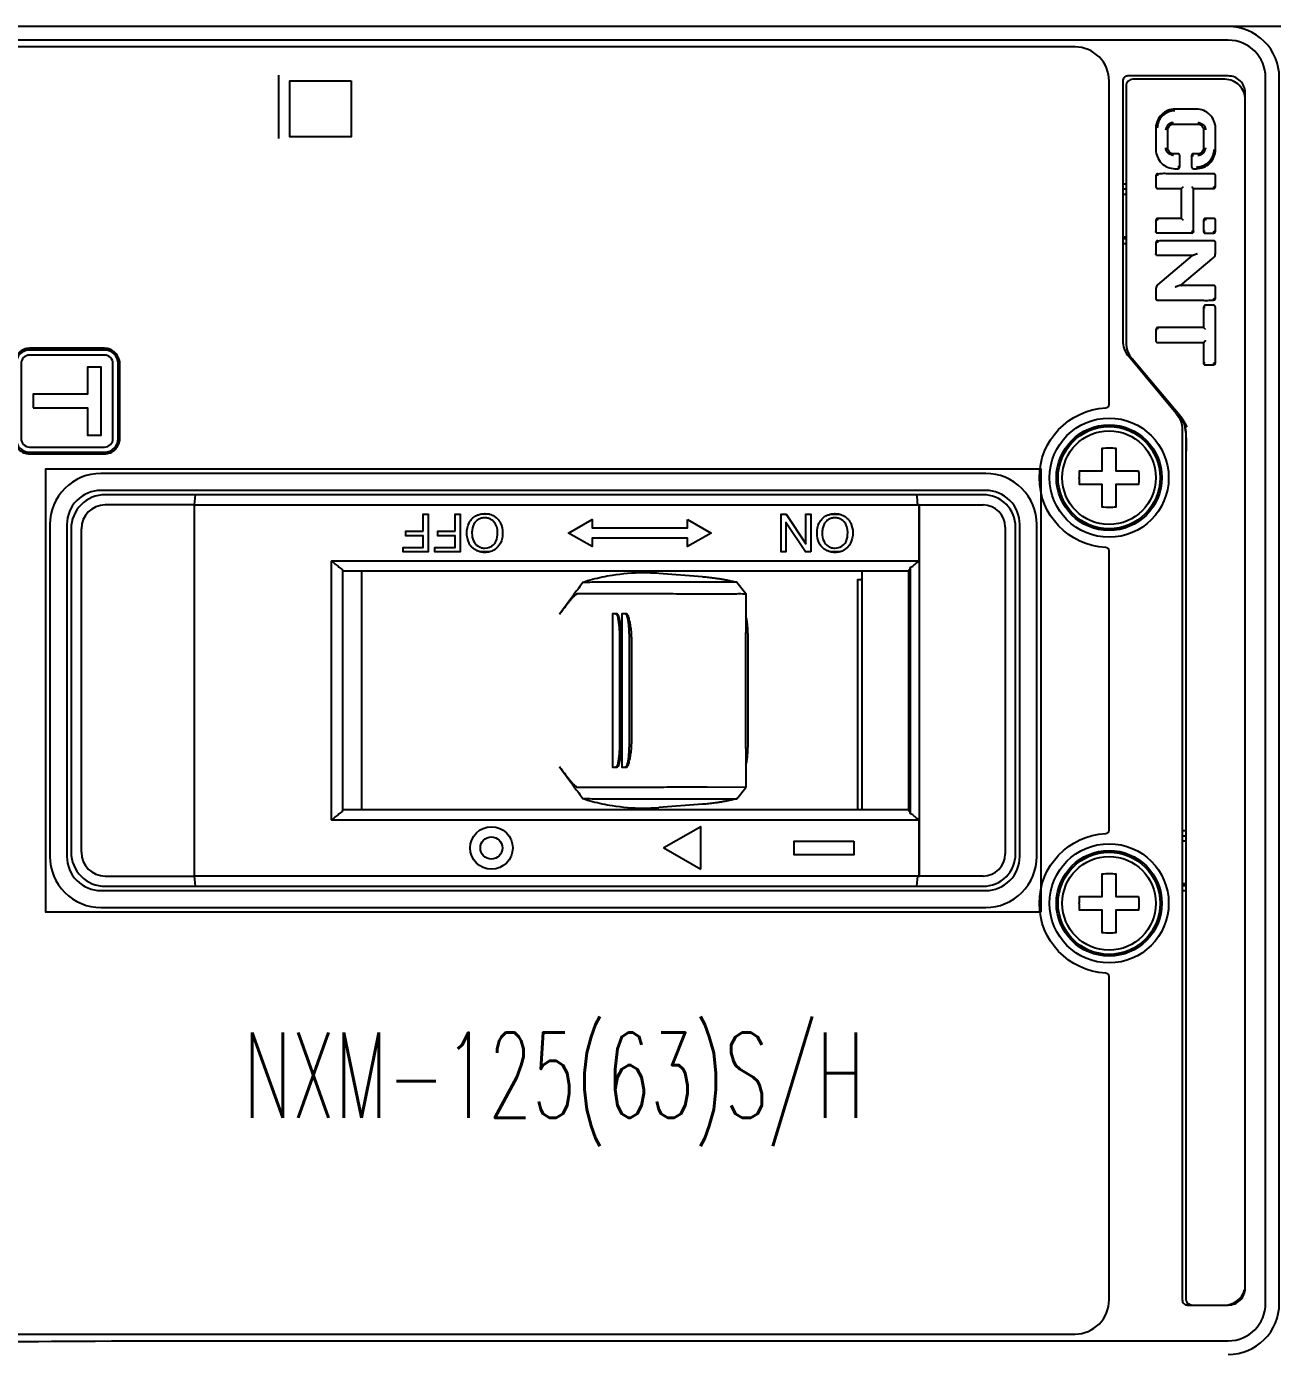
# Model space of a CAD drawing. Header units: millimetres. Extents: x 28713 to 59118, y -54378 to -19615.
# Drawn here: x 37802.2 to 37875.5, y -35304.3 to -35226.3 of the extents above; entities that cross this region are included whole.
import ezdxf

# ---------------------------------------------------------------- set-up
doc = ezdxf.new("R2010")
doc.units = ezdxf.units.MM
doc.header["$LTSCALE"] = 3
for name, color, linetype in [('@.VISIBLE', 7, 'Continuous'), ('equipments', 2, 'Continuous'), ('TEXT', 7, 'Continuous')]:
    doc.layers.add(name, color=color, linetype=linetype)
doc.styles.add('Ann_w01', font='romans.shx', dxfattribs={"width": 0.6, "bigfont": 'chineset.shx'})

msp = doc.modelspace()

# ---------------------------------------------------------------- linework, layer by layer
at = {"layer": '@.VISIBLE'}
msp.add_lwpolyline([(37861.861, -35278.321), (37861.861, -35252.321), (37803.361, -35252.321), (37803.361, -35278.321)], close=True, dxfattribs=at)
at = {"layer": 'equipments'}
for p, q in [((37872.861, -35227.121), (37799.261, -35227.121)), ((37817.07, -35232.888), (37817.07, -35229.176)), ((37875.061, -35301.321), (37875.061, -35229.321)), ((37866.861, -35235.571), (37866.661, -35235.571)), ((37872.111, -35235.734), (37872.111, -35235.069)), ((37866.861, -35235.871), (37866.661, -35235.871)), ((37866.661, -35236.171), (37866.861, -35236.171)), ((37870.116, -35237.59), (37870.116, -35235.839)), ((37871.411, -35237.694), (37871.511, -35237.694)), ((37866.661, -35238.671), (37866.861, -35238.671)), ((37866.661, -35238.771), (37866.861, -35238.771)), ((37866.661, -35239.071), (37866.861, -35239.071)), ((37872.011, -35239.863), (37870.028, -35241.527)), ((37872.111, -35242.297), (37872.111, -35241.632)), ((37871.411, -35242.798), (37871.511, -35242.798)), ((37872.111, -35246.088), (37872.111, -35242.798)), ((37871.524, -35244.105), (37871.511, -35244.093)), ((37869.81, -35249.047), (37867.012, -35245.712)), ((37870.01, -35249.174), (37867.212, -35245.84)), ((37871.511, -35246.088), (37871.411, -35246.088)), ((37802.421, -35251.421), (37806.821, -35251.421)), ((37812.101, -35254.421), (37812.101, -35276.221)), ((37812.101, -35254.421), (37854.622, -35254.421)), ((37829.465, -35254.971), (37829.074, -35254.971)), ((37849.457, -35254.971), (37850.044, -35254.971)), ((37805.461, -35274.821), (37805.461, -35255.821)), ((37859.761, -35255.721), (37859.761, -35274.921)), ((37829.477, -35257.171), (37828.871, -35257.171)), ((37850.056, -35257.171), (37849.45, -35257.171)), ((37820.167, -35272.921), (37820.167, -35257.722)), ((37854.083, -35258.321), (37820.838, -35258.321)), ((37821.927, -35258.321), (37821.927, -35272.321)), ((37851.348, -35272.321), (37851.348, -35258.321)), ((37854.194, -35272.538), (37854.194, -35258.105)), ((37841.959, -35258.635), (37839.39, -35258.445)), ((37843.987, -35258.962), (37841.479, -35258.963)), ((37841.959, -35258.635), (37842.05, -35258.643)), ((37843.987, -35258.962), (37844.511, -35259.633)), ((37834.608, -35259.63), (37837.689, -35259.63)), ((37844.511, -35259.633), (37844.511, -35261.916)), ((37844.511, -35268.728), (37844.511, -35271.01)), ((37837.689, -35271.012), (37834.608, -35271.012)), ((37843.987, -35271.681), (37844.511, -35271.01)), ((37820.838, -35272.321), (37854.083, -35272.321)), ((37838.205, -35271.684), (37841.479, -35271.68)), ((37841.959, -35272.007), (37839.39, -35272.198)), ((37841.479, -35271.68), (37843.987, -35271.681)), ((37842.054, -35272), (37841.963, -35272.007)), ((37870.361, -35273.571), (37870.161, -35273.571)), ((37870.361, -35273.871), (37870.161, -35273.871)), ((37870.361, -35274.171), (37870.161, -35274.171)), ((37854.622, -35276.221), (37812.101, -35276.221)), ((37858.461, -35276.221), (37854.719, -35276.221)), ((37870.361, -35276.671), (37870.161, -35276.671)), ((37870.161, -35276.771), (37870.361, -35276.771)), ((37870.161, -35277.071), (37870.361, -35277.071))]:
    msp.add_line(p, q, dxfattribs=at)
for points in [[(37900.361, -35251.921), (37900.361, -35226.321), (37792.861, -35226.321, 0.414214), (37789.861, -35229.321)], [(37872.861, -35304.321, 0.414214), (37875.861, -35301.321), (37875.861, -35229.321, 0.414214), (37872.861, -35226.321)], [(37869.81, -35249.047, -0.176327), (37870.161, -35250.011), (37870.161, -35301.121, 0.414214), (37870.461, -35301.421), (37872.861, -35301.421, 0.414214), (37873.861, -35300.421), (37873.861, -35230.221, 0.414214), (37872.861, -35229.221), (37866.961, -35229.221, 0.414214), (37866.661, -35229.521), (37866.661, -35244.748, 0.176327), (37867.012, -35245.712)], [(37873.861, -35230.621, 0.414214), (37872.661, -35229.421), (37867.261, -35229.421, 0.414214), (37866.861, -35229.821), (37866.861, -35244.875, 0.176326), (37867.212, -35245.84)], [(37870.991, -35231.171), (37869.731, -35231.171, 0.414214), (37868.611, -35232.291), (37868.611, -35233.551, 0.414214), (37869.731, -35234.671), (37869.906, -35234.671, 0.414214), (37870.011, -35234.566), (37870.011, -35233.901)], [(37870.711, -35234.566, 0.414214), (37870.816, -35234.671), (37870.991, -35234.671, 0.414214), (37872.111, -35233.551), (37872.111, -35232.291, 0.414214), (37870.991, -35231.171)], [(37870.011, -35233.901, 0.414214), (37869.906, -35233.796), (37869.661, -35233.796, -0.414214), (37869.311, -35233.446), (37869.311, -35232.396, -0.414214), (37869.661, -35232.046)], [(37869.661, -35232.046), (37871.061, -35232.046, -0.414214), (37871.411, -35232.396), (37871.411, -35233.446, -0.414214), (37871.061, -35233.796), (37870.816, -35233.796, 0.414214), (37870.711, -35233.901), (37870.711, -35234.566)], [(37868.716, -35234.964, 0.414214), (37868.611, -35235.069), (37868.611, -35235.734)], [(37868.611, -35235.734, 0.414214), (37868.716, -35235.839), (37870.116, -35235.839)], [(37870.816, -35238.359), (37870.816, -35235.839), (37872.006, -35235.839, 0.414214), (37872.111, -35235.734)], [(37868.716, -35237.589, 0.414214), (37868.611, -35237.694), (37868.611, -35238.359)], [(37871.516, -35237.589, 0.414214), (37871.411, -35237.694), (37871.411, -35238.359)], [(37868.716, -35238.902, 0.414214), (37868.611, -35239.007), (37868.611, -35239.672)], [(37872.011, -35239.863, 0.221694), (37872.111, -35239.648), (37872.111, -35239.007)], [(37870.752, -35239.777), (37868.711, -35241.49, 0.221694), (37868.611, -35241.704), (37868.611, -35242.297)], [(37872.111, -35242.798, 0.414214), (37872.006, -35242.693), (37871.516, -35242.693, 0.414214), (37871.411, -35242.798), (37871.411, -35244.005)], [(37868.716, -35244.005, 0.414214), (37868.611, -35244.11), (37868.611, -35244.775)], [(37806.821, -35251.421, 0.414214), (37807.721, -35250.521), (37807.721, -35246.121, 0.414214), (37806.821, -35245.221), (37802.421, -35245.221, 0.414214), (37801.521, -35246.121), (37801.521, -35250.521, 0.414214), (37802.421, -35251.421)], [(37870.361, -35250.139), (37870.361, -35301.021, 0.414214), (37870.761, -35301.421)]]:
    msp.add_lwpolyline(points, format="xyb", dxfattribs=at)
for points in [[(37865.861, -35282.117, 0.40065), (37865.671, -35281.917, -0.954521), (37865.671, -35273.726, 0.40065), (37865.861, -35273.526), (37865.861, -35257.117, 0.40065), (37865.671, -35256.917, -0.954521), (37865.671, -35248.726, 0.40065), (37865.861, -35248.526), (37865.861, -35229.521, 0.414214), (37863.861, -35227.521), (37799.661, -35227.521, 0.414214), (37799.461, -35227.721), (37799.461, -35230.321, -0.40065), (37795.552, -35234.417, 0.40065), (37795.361, -35234.617), (37795.361, -35296.026, 0.40065), (37795.552, -35296.226, -0.40065), (37799.461, -35300.321), (37799.461, -35302.921, 0.414214), (37799.661, -35303.121), (37863.861, -35303.121, 0.414214), (37865.861, -35301.121)], [(37801.621, -35246.121), (37801.621, -35250.521, 0.414214), (37802.421, -35251.321), (37806.821, -35251.321, 0.414214), (37807.621, -35250.521), (37807.621, -35246.121, 0.414214), (37806.821, -35245.321), (37802.421, -35245.321, 0.414214)], [(37801.921, -35246.121), (37801.921, -35250.521, 0.414214), (37802.421, -35251.021), (37806.821, -35251.021, 0.414214), (37807.321, -35250.521), (37807.321, -35246.121, 0.414214), (37806.821, -35245.621), (37802.421, -35245.621, 0.414214)], [(37861.611, -35275.071), (37861.611, -35255.571, 0.414214), (37858.611, -35252.571), (37806.611, -35252.571, 0.414214), (37803.611, -35255.571), (37803.611, -35275.071, 0.414214), (37806.611, -35278.071), (37858.611, -35278.071, 0.414214)], [(37860.611, -35275.071), (37860.611, -35255.571, 0.414214), (37858.611, -35253.571), (37806.611, -35253.571, 0.414214), (37804.611, -35255.571), (37804.611, -35275.071, 0.414214), (37806.611, -35277.071), (37858.611, -35277.071, 0.414214)], [(37804.861, -35255.821), (37804.861, -35274.821, 0.414214), (37806.861, -35276.821), (37858.461, -35276.821, 0.414214), (37860.361, -35274.921), (37860.361, -35255.721, 0.414214), (37858.461, -35253.821), (37806.861, -35253.821, 0.414214)]]:
    msp.add_lwpolyline(points, format="xyb", close=True, dxfattribs=at)
for points in [[(37821.314, -35229.513), (37821.314, -35232.808), (37817.72, -35232.808), (37817.72, -35229.513)], [(37802.621, -35248.721), (37805.821, -35248.721), (37805.821, -35250.321), (37806.621, -35250.321), (37806.621, -35246.321), (37805.821, -35246.321), (37805.821, -35247.921), (37802.621, -35247.921)], [(37825.559, -35255.971), (37825.559, -35254.971), (37825.85, -35254.971), (37825.85, -35257.171), (37824.366, -35257.171), (37824.366, -35256.912), (37825.559, -35256.912), (37825.559, -35256.23), (37824.526, -35256.23), (37824.526, -35255.971)], [(37827.436, -35255.971), (37827.436, -35254.971), (37827.727, -35254.971), (37827.727, -35257.171), (37826.243, -35257.171), (37826.243, -35256.912), (37827.436, -35256.912), (37827.436, -35256.23), (37826.404, -35256.23), (37826.404, -35255.971)], [(37848.324, -35257.171), (37848.026, -35257.171), (37846.87, -35255.444), (37846.87, -35257.171), (37846.591, -35257.171), (37846.591, -35254.971), (37846.89, -35254.971), (37848.045, -35256.7), (37848.045, -35254.971), (37848.324, -35254.971)], [(37841.08, -35255.271), (37842.466, -35256.071), (37841.08, -35256.871), (37841.08, -35256.371), (37835.48, -35256.371), (37835.48, -35256.871), (37834.094, -35256.071), (37835.48, -35255.271), (37835.48, -35255.771), (37841.08, -35255.771)], [(37841.861, -35275.821), (37841.861, -35273.321), (37839.696, -35274.571)], [(37850.861, -35274.171), (37850.861, -35274.971), (37847.361, -35274.971), (37847.361, -35274.171)]]:
    msp.add_lwpolyline(points, close=True, dxfattribs=at)
for points in [[(37870.317, -35249.778), (37870.361, -35250.259), (37870.361, -35250.793), (37870.361, -35252.226)], [(37812.157, -35253.821), (37812.101, -35254.421), (37806.861, -35254.421)], [(37854.695, -35254.407), (37854.719, -35254.421), (37858.461, -35254.421)], [(37854.695, -35276.235), (37854.719, -35276.221), (37854.719, -35254.421)], [(37820.819, -35258.243), (37820.819, -35272.4), (37820.838, -35272.321)], [(37851.348, -35258.821), (37851.075, -35258.821), (37851.075, -35272.321)], [(37836.936, -35260.823), (37836.672, -35260.823), (37836.672, -35269.823), (37836.936, -35269.823)], [(37837.497, -35260.823), (37837.234, -35260.823), (37837.234, -35269.823), (37837.497, -35269.823)], [(37844.511, -35268.729), (37844.511, -35268.322), (37844.511, -35262.322), (37844.511, -35261.915)], [(37844.511, -35271.01), (37842.249, -35271.008), (37841.552, -35271.009)], [(37854.565, -35276.821), (37854.622, -35276.221), (37854.695, -35276.235), (37854.695, -35272.921)], [(37806.861, -35276.221), (37812.101, -35276.221), (37812.157, -35276.821)]]:
    msp.add_lwpolyline(points, dxfattribs=at)
for centre, radius in [((37865.861, -35252.821), 3.5), ((37865.861, -35252.821), 3.1), ((37865.861, -35252.821), 3), ((37865.861, -35252.821), 2.75), ((37829.561, -35274.571), 1.25), ((37829.561, -35274.571), 0.65), ((37865.861, -35277.821), 3.5), ((37865.861, -35277.821), 3.1), ((37865.861, -35277.821), 3), ((37865.861, -35277.821), 2.75)]:
    msp.add_circle(centre, radius, dxfattribs=at)
for centre, radius, start, end in [((37872.861, -35229.321), 2.2, 0, 90), ((37872.006, -35238.359), 0.105, 270, 360), ((37872.006, -35242.297), 0.105, 270, 360), ((37872.006, -35246.088), 0.105, 270, 360), ((37868.861, -35250.139), 1.5, 0.00036, 40), ((37806.861, -35255.821), 1.4, 90.00576, 179.9952), ((37858.461, -35255.721), 1.3, 0.00299, 89.99671), ((37806.861, -35274.821), 1.4, 180.0048, 269.99569), ((37858.461, -35274.921), 1.3, 270.00328, 359.99701), ((37872.661, -35300.221), 1.2, 270, 345.4801), ((37872.861, -35301.321), 2.2, 270, 0)]:
    msp.add_arc(centre, radius, start, end, dxfattribs=at)
for points, start_tangent, end_tangent in [([(37869.725, -35231.271), (37869.579, -35231.281), (37869.438, -35231.311), (37869.302, -35231.36), (37869.17, -35231.431), (37869.048, -35231.522), (37868.94, -35231.628), (37868.852, -35231.744), (37868.785, -35231.867), (37868.736, -35231.999), (37868.705, -35232.14), (37868.694, -35232.291)], (-0.999995, 0.00324), (-0.009997, -0.99995)), ([(37870.809, -35233.906), (37870.777, -35233.919), (37870.745, -35233.917), (37870.721, -35233.907), (37870.711, -35233.901)], (-0.824451, -0.565933), (0.000002, 1)), ([(37870.816, -35233.9), (37870.811, -35233.904), (37870.809, -35233.905)], (-0.749501, -0.662003), (-0.874228, -0.485516)), ([(37870.998, -35234.571), (37871.144, -35234.562), (37871.285, -35234.532), (37871.421, -35234.483), (37871.552, -35234.412), (37871.675, -35234.32), (37871.782, -35234.214), (37871.87, -35234.099), (37871.938, -35233.976), (37871.987, -35233.844), (37872.018, -35233.703), (37872.029, -35233.551)], (0.999995, -0.00324), (0.009997, 0.99995)), ([(37869.907, -35234.568), (37869.911, -35234.564), (37869.914, -35234.562)], (0.749501, 0.662003), (0.874228, 0.485516)), ([(37869.914, -35234.562), (37869.945, -35234.549), (37869.977, -35234.551), (37870.002, -35234.561), (37870.011, -35234.566)], (0.824451, 0.565933), (-0.000002, -1)), ([(37868.694, -35235.068), (37868.668, -35235.081), (37868.641, -35235.08), (37868.62, -35235.073), (37868.611, -35235.069)], (-0.771194, -0.6366), (0.000003, 1)), ([(37870.215, -35235.739), (37870.176, -35235.778), (37870.145, -35235.809), (37870.124, -35235.831), (37870.116, -35235.839)], (-0.708952, -0.705257), (0.999999, -0.001237)), ([(37870.816, -35235.839), (37870.81, -35235.832), (37870.79, -35235.81), (37870.759, -35235.778), (37870.72, -35235.739)], (1, 0), (-0.708738, 0.705472)), ([(37872.006, -35235.839), (37872.012, -35235.829), (37872.014, -35235.803), (37872.016, -35235.771), (37872.026, -35235.739)], (1, 0), (0.433654, 0.90108)), ([(37872.029, -35235.735), (37872.055, -35235.723), (37872.082, -35235.724), (37872.103, -35235.73), (37872.111, -35235.734)], (0.771194, 0.6366), (-0.000003, -1)), ([(37868.694, -35237.693), (37868.668, -35237.706), (37868.641, -35237.705), (37868.62, -35237.698), (37868.611, -35237.694)], (-0.771194, -0.6366), (0.000003, 1)), ([(37870.116, -35237.59), (37870.123, -35237.597), (37870.145, -35237.619), (37870.176, -35237.651), (37870.215, -35237.689)], (-0.999999, -0.001286), (0.708952, -0.705257)), ([(37872.029, -35238.36), (37872.055, -35238.348), (37872.082, -35238.349), (37872.103, -35238.355), (37872.111, -35238.359)], (0.771194, 0.6366), (-0.000003, -1)), ([(37868.694, -35239.006), (37868.668, -35239.019), (37868.641, -35239.018), (37868.62, -35239.011), (37868.611, -35239.007)], (-0.771194, -0.6366), (0.000003, 1)), ([(37872.029, -35242.298), (37872.055, -35242.286), (37872.082, -35242.287), (37872.103, -35242.293), (37872.111, -35242.297)], (0.771194, 0.6366), (-0.000003, -1)), ([(37868.694, -35244.109), (37868.668, -35244.122), (37868.641, -35244.121), (37868.62, -35244.114), (37868.611, -35244.11)], (-0.771194, -0.6366), (0.000003, 1)), ([(37872.029, -35246.089), (37872.055, -35246.077), (37872.082, -35246.078), (37872.103, -35246.084), (37872.111, -35246.088)], (0.771194, 0.6366), (-0.000003, -1)), ([(37870.452, -35249.858), (37870.315, -35249.607), (37870.168, -35249.379), (37870.01, -35249.174)], (-0.447553, 0.894257), (-0.643348, 0.765574)), ([(37842.05, -35258.643), (37842.159, -35258.652), (37842.311, -35258.667), (37842.488, -35258.686), (37842.637, -35258.705), (37842.771, -35258.724), (37842.895, -35258.742), (37843.006, -35258.76), (37843.102, -35258.776), (37843.186, -35258.79), (37843.268, -35258.805), (37843.351, -35258.821), (37843.447, -35258.84), (37843.556, -35258.863), (37843.68, -35258.89), (37843.816, -35258.921), (37843.974, -35258.959), (37843.987, -35258.962)], (0.996649, -0.081795), (0.970106, -0.242681)), ([(37833.565, -35260.837), (37833.746, -35260.595), (37833.909, -35260.384), (37834.054, -35260.203), (37834.179, -35260.052), (37834.286, -35259.927), (37834.376, -35259.828), (37834.449, -35259.752), (37834.507, -35259.697), (37834.552, -35259.66), (37834.585, -35259.639), (37834.608, -35259.631)], (0.592483, 0.805583), (0.999986, 0.0053)), ([(37837.688, -35261.29), (37837.633, -35261.037), (37837.567, -35260.877), (37837.497, -35260.823)], (-0.164448, 0.986386), (-1, 0)), ([(37834.608, -35271.012), (37834.585, -35271.004), (37834.552, -35270.983), (37834.507, -35270.946), (37834.449, -35270.891), (37834.376, -35270.815), (37834.286, -35270.716), (37834.179, -35270.591), (37834.053, -35270.439), (37833.909, -35270.258), (37833.746, -35270.047), (37833.565, -35269.806)], (-0.999986, 0.0053), (-0.592483, 0.805583)), ([(37837.497, -35269.823), (37837.567, -35269.769), (37837.633, -35269.609), (37837.688, -35269.356)], (1, 0), (0.164447, 0.986386)), ([(37841.552, -35271.009), (37840.796, -35271.009), (37840.05, -35271.009), (37839.352, -35271.01), (37838.74, -35271.011), (37838.248, -35271.012), (37837.895, -35271.013), (37837.689, -35271.013)], (-1, -0.000552), (-0.99997, 0.007722)), ([(37834.933, -35271.67), (37836.016, -35271.68), (37837.106, -35271.685), (37838.205, -35271.684)], (0.99993, -0.01186), (0.999995, 0.003033)), ([(37843.987, -35271.681), (37843.943, -35271.692), (37843.798, -35271.726), (37843.658, -35271.758), (37843.536, -35271.784), (37843.425, -35271.807), (37843.328, -35271.826), (37843.242, -35271.842), (37843.162, -35271.857), (37843.081, -35271.871), (37842.99, -35271.886), (37842.886, -35271.902), (37842.768, -35271.92), (37842.638, -35271.937), (37842.491, -35271.956), (37842.328, -35271.974), (37842.167, -35271.99), (37842.054, -35272)], (-0.970101, -0.2427), (-0.996622, -0.082122))]:
    msp.add_spline(points, degree=3, dxfattribs=dict(at, start_tangent=start_tangent, end_tangent=end_tangent))
for points, knots in [([(37869.199, -35232.396), (37869.202, -35232.379), (37869.212, -35232.344), (37869.233, -35232.292), (37869.246, -35232.257), (37869.254, -35232.239), (37869.261, -35232.224), (37869.274, -35232.194), (37869.292, -35232.152), (37869.308, -35232.115), (37869.327, -35232.082), (37869.355, -35232.055), (37869.388, -35232.031), (37869.425, -35232.007), (37869.47, -35231.984), (37869.503, -35231.971), (37869.521, -35231.966), (37869.541, -35231.96), (37869.585, -35231.949), (37869.63, -35231.947), (37869.654, -35231.946)], [0, 0, 0, 0, 0.0521923, 0.1095624, 0.1665164, 0.1665164, 0.1665164, 0.2180479, 0.26343, 0.3036289, 0.3405824, 0.3775654, 0.4176497, 0.4623114, 0.5122043, 0.5681295, 0.5681295, 0.5681295, 0.6312131, 0.7026404, 0.7026404, 0.7026404, 0.7026404]), ([(37871.069, -35231.946), (37871.091, -35231.951), (37871.137, -35231.963), (37871.181, -35231.98), (37871.204, -35231.989), (37871.225, -35231.997), (37871.266, -35232.013), (37871.322, -35232.037), (37871.37, -35232.063), (37871.411, -35232.094), (37871.442, -35232.133), (37871.469, -35232.179), (37871.485, -35232.212), (37871.492, -35232.229), (37871.5, -35232.247), (37871.513, -35232.284), (37871.525, -35232.34), (37871.525, -35232.378), (37871.524, -35232.396)], [0, 0, 0, 0, 0.0684673, 0.1416576, 0.1416576, 0.1416576, 0.2107971, 0.271857, 0.3256051, 0.3746636, 0.4236095, 0.4756562, 0.5323285, 0.5323285, 0.5323285, 0.5914918, 0.649772, 0.7042736, 0.7042736, 0.7042736, 0.7042736]), ([(37869.654, -35233.896), (37869.632, -35233.892), (37869.586, -35233.879), (37869.542, -35233.862), (37869.519, -35233.854), (37869.497, -35233.845), (37869.457, -35233.83), (37869.4, -35233.806), (37869.352, -35233.78), (37869.312, -35233.748), (37869.28, -35233.709), (37869.254, -35233.664), (37869.238, -35233.631), (37869.231, -35233.614), (37869.223, -35233.596), (37869.21, -35233.559), (37869.198, -35233.502), (37869.197, -35233.465), (37869.199, -35233.446)], [0, 0, 0, 0, 0.0684673, 0.1416577, 0.1416577, 0.1416577, 0.2107971, 0.271857, 0.3256052, 0.3746636, 0.4236096, 0.4756563, 0.5323286, 0.5323286, 0.5323286, 0.5914918, 0.6497721, 0.7042736, 0.7042736, 0.7042736, 0.7042736]), ([(37871.524, -35233.446), (37871.52, -35233.463), (37871.511, -35233.499), (37871.49, -35233.55), (37871.476, -35233.586), (37871.469, -35233.603), (37871.462, -35233.619), (37871.449, -35233.649), (37871.431, -35233.691), (37871.415, -35233.728), (37871.395, -35233.761), (37871.368, -35233.788), (37871.335, -35233.812), (37871.297, -35233.836), (37871.253, -35233.859), (37871.219, -35233.872), (37871.202, -35233.877), (37871.182, -35233.883), (37871.138, -35233.894), (37871.093, -35233.896), (37871.069, -35233.896)], [0, 0, 0, 0, 0.0521923, 0.1095624, 0.1665164, 0.1665164, 0.1665164, 0.2180479, 0.26343, 0.3036289, 0.3405824, 0.3775654, 0.4176497, 0.4623115, 0.5122044, 0.5681295, 0.5681295, 0.5681295, 0.6312131, 0.7026404, 0.7026404, 0.7026404, 0.7026404]), ([(37870.116, -35237.589), (37869.65, -35237.589), (37869.183, -35237.589), (37868.716, -35237.589), (37868.712, -35237.589), (37868.71, -35237.608), (37868.709, -35237.627), (37868.709, -35237.659), (37868.702, -35237.68), (37868.697, -35237.689)], [0, 0, 0, 0, 1, 1, 1, 1.012138, 1.038074, 1.070245, 1.102983, 1.102983, 1.102983, 1.102983]), ([(37871.511, -35244.093), (37871.5, -35244.082), (37871.478, -35244.061), (37871.449, -35244.033), (37871.427, -35244.017), (37871.416, -35244.005), (37871.412, -35244.005), (37870.514, -35244.005), (37869.615, -35244.005), (37868.716, -35244.005), (37868.712, -35244.005), (37868.71, -35244.024), (37868.709, -35244.043), (37868.709, -35244.075), (37868.702, -35244.096), (37868.697, -35244.105)], [0, 0, 0, 0, 0.049366, 0.0907, 0.120059, 0.132739, 0.132739, 0.132739, 1.132739, 1.132739, 1.132739, 1.144876, 1.170812, 1.202984, 1.235722, 1.235722, 1.235722, 1.235722]), ([(37870.417, -35251.264), (37870.416, -35251.096), (37870.411, -35250.773), (37870.398, -35250.45), (37870.391, -35250.294), (37870.389, -35250.242), (37870.386, -35250.189), (37870.382, -35250.137), (37870.376, -35250.047), (37870.367, -35249.957), (37870.349, -35249.868), (37870.348, -35249.865), (37870.347, -35249.861), (37870.347, -35249.858), (37870.341, -35249.83), (37870.334, -35249.803), (37870.327, -35249.776), (37870.299, -35249.674), (37870.216, -35249.46), (37870.089, -35249.268), (37870.01, -35249.174)], [0, 0, 0, 0, 0.501608, 0.970032, 0.970032, 0.970032, 1.127687, 1.127687, 1.127687, 1.398028, 1.398028, 1.398028, 2.398028, 2.398028, 2.398028, 2.482483, 2.482483, 2.482483, 2.798835, 3.165821, 3.165821, 3.165821, 3.165821]), ([(37867.593, -35252.421), (37867.149, -35252.421), (37866.705, -35252.421), (37866.261, -35252.421), (37866.261, -35251.977), (37866.261, -35251.534), (37866.261, -35251.09), (37866.195, -35251.084), (37866.062, -35251.074), (37865.928, -35251.071), (37865.861, -35251.071), (37865.794, -35251.071), (37865.661, -35251.074), (37865.527, -35251.084), (37865.461, -35251.09), (37865.461, -35251.534), (37865.461, -35251.977), (37865.461, -35252.421), (37865.017, -35252.421), (37864.574, -35252.421), (37864.13, -35252.421), (37864.122, -35252.51), (37864.111, -35252.688), (37864.111, -35252.955), (37864.122, -35253.133), (37864.13, -35253.221), (37864.574, -35253.221), (37865.017, -35253.221), (37865.461, -35253.221), (37865.461, -35253.665), (37865.461, -35254.109), (37865.461, -35254.553), (37865.527, -35254.559), (37865.661, -35254.568), (37865.794, -35254.571), (37865.861, -35254.571), (37865.928, -35254.571), (37866.062, -35254.568), (37866.195, -35254.559), (37866.261, -35254.553), (37866.261, -35254.109), (37866.261, -35253.665), (37866.261, -35253.221), (37866.705, -35253.221), (37867.149, -35253.221), (37867.593, -35253.221), (37867.601, -35253.133), (37867.612, -35252.955), (37867.612, -35252.688), (37867.601, -35252.51), (37867.593, -35252.421)], [0, 0, 0, 0, 1, 1, 1, 2, 2, 2, 2.199148, 2.400522, 2.400522, 2.400522, 2.601896, 2.801043, 2.801043, 2.801043, 3.801043, 3.801043, 3.801043, 4.801043, 4.801043, 4.801043, 5.067844, 5.335232, 5.602033, 5.602033, 5.602033, 6.602033, 6.602033, 6.602033, 7.602033, 7.602033, 7.602033, 7.80118, 8.002554, 8.002554, 8.002554, 8.203928, 8.403076, 8.403076, 8.403076, 9.403076, 9.403076, 9.403076, 10.403076, 10.403076, 10.403076, 10.669877, 10.937265, 11.204065, 11.204065, 11.204065, 11.204065]), ([(37820.819, -35272.4), (37820.747, -35272.457), (37820.602, -35272.573), (37820.384, -35272.747), (37820.24, -35272.863), (37820.167, -35272.921), (37831.677, -35272.921), (37843.186, -35272.921), (37854.695, -35272.921), (37854.528, -35272.794), (37854.361, -35272.666), (37854.194, -35272.538), (37854.157, -35272.466), (37854.12, -35272.394), (37854.083, -35272.321), (37854.083, -35267.655), (37854.083, -35262.988), (37854.083, -35258.322), (37854.12, -35258.249), (37854.157, -35258.177), (37854.194, -35258.105), (37854.361, -35257.977), (37854.528, -35257.849), (37854.695, -35257.722), (37854.695, -35256.617), (37854.695, -35255.512), (37854.695, -35254.407), (37854.671, -35254.412), (37854.646, -35254.417), (37854.622, -35254.421), (37854.603, -35254.221), (37854.584, -35254.021), (37854.565, -35253.821)], [0, 0, 0, 0, 0.278266, 0.556499, 0.834696, 0.834696, 0.834696, 1.834696, 1.834696, 1.834696, 2.834696, 2.834696, 2.834696, 3.834696, 3.834696, 3.834696, 4.834696, 4.834696, 4.834696, 5.834696, 5.834696, 5.834696, 6.834696, 6.834696, 6.834696, 7.834696, 7.834696, 7.834696, 8.834696, 8.834696, 8.834696, 9.834696, 9.834696, 9.834696, 9.834696]), ([(37829.872, -35255.192), (37829.826, -35255.152), (37829.777, -35255.115), (37829.725, -35255.083), (37829.64, -35255.031), (37829.546, -35254.992), (37829.449, -35254.967), (37829.358, -35254.944), (37829.263, -35254.934), (37829.169, -35254.934), (37829.077, -35254.934), (37828.983, -35254.945), (37828.893, -35254.968), (37828.862, -35254.975), (37828.832, -35254.984), (37828.802, -35254.995), (37828.745, -35255.015), (37828.689, -35255.04), (37828.635, -35255.069), (37828.56, -35255.11), (37828.49, -35255.162), (37828.43, -35255.222), (37828.403, -35255.249), (37828.377, -35255.278), (37828.354, -35255.308), (37828.315, -35255.358), (37828.281, -35255.413), (37828.252, -35255.469), (37828.159, -35255.652), (37828.117, -35255.864), (37828.117, -35256.068), (37828.117, -35256.27), (37828.158, -35256.478), (37828.246, -35256.658), (37828.252, -35256.668), (37828.257, -35256.679), (37828.262, -35256.689), (37828.286, -35256.735), (37828.314, -35256.779), (37828.345, -35256.82), (37828.382, -35256.869), (37828.424, -35256.914), (37828.47, -35256.955), (37828.516, -35256.996), (37828.566, -35257.032), (37828.619, -35257.064), (37828.672, -35257.096), (37828.729, -35257.123), (37828.787, -35257.144), (37828.819, -35257.156), (37828.853, -35257.167), (37828.886, -35257.176), (37828.978, -35257.199), (37829.073, -35257.21), (37829.168, -35257.21), (37829.263, -35257.21), (37829.359, -35257.201), (37829.452, -35257.178), (37829.543, -35257.156), (37829.632, -35257.12), (37829.712, -35257.073), (37829.768, -35257.04), (37829.821, -35257.001), (37829.869, -35256.958), (37829.889, -35256.939), (37829.909, -35256.92), (37829.928, -35256.9), (37830.061, -35256.759), (37830.15, -35256.569), (37830.189, -35256.378), (37830.212, -35256.268), (37830.221, -35256.155), (37830.221, -35256.043), (37830.221, -35255.855), (37830.178, -35255.663), (37830.096, -35255.494), (37830.068, -35255.437), (37830.035, -35255.382), (37829.998, -35255.331), (37829.96, -35255.281), (37829.918, -35255.234), (37829.872, -35255.192)], [0, 0, 0, 0, 0.182881, 0.182881, 0.182881, 0.482383, 0.482383, 0.482383, 0.763972, 0.763972, 0.763972, 1.042284, 1.042284, 1.042284, 1.136968, 1.136968, 1.136968, 1.319974, 1.319974, 1.319974, 1.575993, 1.575993, 1.575993, 1.690655, 1.690655, 1.690655, 1.881582, 1.881582, 1.881582, 2.495483, 2.495483, 2.495483, 3.099207, 3.099207, 3.099207, 4.099207, 4.099207, 4.099207, 4.254228, 4.254228, 4.254228, 4.43789, 4.43789, 4.43789, 4.622814, 4.622814, 4.622814, 4.808474, 4.808474, 4.808474, 4.912975, 4.912975, 4.912975, 5.19673, 5.19673, 5.19673, 5.482375, 5.482375, 5.482375, 5.763442, 5.763442, 5.763442, 5.957705, 5.957705, 5.957705, 6.039936, 6.039936, 6.039936, 6.623955, 6.623955, 6.623955, 6.960687, 6.960687, 6.960687, 7.52429, 7.52429, 7.52429, 7.713778, 7.713778, 7.713778, 7.901238, 7.901238, 7.901238, 7.901238]), ([(37829.369, -35255.207), (37829.435, -35255.223), (37829.5, -35255.251), (37829.558, -35255.287), (37829.613, -35255.321), (37829.664, -35255.363), (37829.708, -35255.411), (37829.859, -35255.573), (37829.921, -35255.818), (37829.921, -35256.038), (37829.921, -35256.215), (37829.902, -35256.4), (37829.829, -35256.561), (37829.797, -35256.629), (37829.754, -35256.695), (37829.699, -35256.747), (37829.56, -35256.878), (37829.358, -35256.96), (37829.166, -35256.96), (37829.075, -35256.96), (37828.981, -35256.944), (37828.896, -35256.91), (37828.853, -35256.893), (37828.813, -35256.873), (37828.775, -35256.849), (37828.659, -35256.776), (37828.565, -35256.662), (37828.509, -35256.538), (37828.444, -35256.393), (37828.417, -35256.229), (37828.417, -35256.07), (37828.417, -35255.985), (37828.424, -35255.899), (37828.44, -35255.815), (37828.455, -35255.738), (37828.478, -35255.662), (37828.512, -35255.591), (37828.542, -35255.527), (37828.582, -35255.466), (37828.63, -35255.414), (37828.676, -35255.364), (37828.728, -35255.32), (37828.785, -35255.285), (37828.843, -35255.25), (37828.906, -35255.223), (37828.971, -35255.207), (37829.036, -35255.19), (37829.104, -35255.183), (37829.171, -35255.183), (37829.237, -35255.183), (37829.304, -35255.19), (37829.369, -35255.207)], [0, 0, 0, 0, 0.20516, 0.20516, 0.20516, 0.400424, 0.400424, 0.400424, 1.062917, 1.062917, 1.062917, 1.593129, 1.593129, 1.593129, 1.820123, 1.820123, 1.820123, 2.393904, 2.393904, 2.393904, 2.669255, 2.669255, 2.669255, 2.804743, 2.804743, 2.804743, 3.213464, 3.213464, 3.213464, 3.690541, 3.690541, 3.690541, 3.946375, 3.946375, 3.946375, 4.181442, 4.181442, 4.181442, 4.394873, 4.394873, 4.394873, 4.596547, 4.596547, 4.596547, 4.798255, 4.798255, 4.798255, 4.999169, 4.999169, 4.999169, 5.198485, 5.198485, 5.198485, 5.198485]), ([(37850.047, -35257.174), (37850.133, -35257.151), (37850.216, -35257.117), (37850.291, -35257.073), (37850.347, -35257.04), (37850.4, -35257.001), (37850.448, -35256.958), (37850.468, -35256.939), (37850.488, -35256.92), (37850.507, -35256.9), (37850.64, -35256.759), (37850.729, -35256.568), (37850.768, -35256.378), (37850.791, -35256.268), (37850.8, -35256.155), (37850.8, -35256.043), (37850.8, -35255.855), (37850.757, -35255.663), (37850.675, -35255.494), (37850.647, -35255.437), (37850.614, -35255.382), (37850.577, -35255.332), (37850.54, -35255.281), (37850.497, -35255.234), (37850.451, -35255.192), (37850.406, -35255.152), (37850.356, -35255.115), (37850.304, -35255.083), (37850.219, -35255.031), (37850.125, -35254.992), (37850.028, -35254.967), (37849.937, -35254.944), (37849.842, -35254.934), (37849.748, -35254.934), (37849.656, -35254.934), (37849.562, -35254.945), (37849.472, -35254.968), (37849.441, -35254.975), (37849.411, -35254.984), (37849.381, -35254.995), (37849.324, -35255.015), (37849.268, -35255.04), (37849.214, -35255.069), (37849.139, -35255.11), (37849.069, -35255.162), (37849.009, -35255.222), (37848.982, -35255.249), (37848.956, -35255.278), (37848.933, -35255.308), (37848.894, -35255.358), (37848.86, -35255.413), (37848.831, -35255.469), (37848.738, -35255.652), (37848.696, -35255.864), (37848.696, -35256.068), (37848.696, -35256.27), (37848.737, -35256.478), (37848.825, -35256.658), (37848.831, -35256.668), (37848.836, -35256.679), (37848.841, -35256.689), (37848.865, -35256.734), (37848.893, -35256.778), (37848.924, -35256.82), (37848.961, -35256.868), (37849.003, -35256.914), (37849.048, -35256.955), (37849.095, -35256.996), (37849.145, -35257.032), (37849.198, -35257.064), (37849.251, -35257.096), (37849.308, -35257.123), (37849.366, -35257.144), (37849.398, -35257.156), (37849.432, -35257.167), (37849.465, -35257.176), (37849.557, -35257.199), (37849.652, -35257.21), (37849.747, -35257.21), (37849.848, -35257.21), (37849.95, -35257.199), (37850.047, -35257.174)], [0, 0, 0, 0, 0.264223, 0.264223, 0.264223, 0.458262, 0.458262, 0.458262, 0.540459, 0.540459, 0.540459, 1.124984, 1.124984, 1.124984, 1.461196, 1.461196, 1.461196, 2.024798, 2.024798, 2.024798, 2.213864, 2.213864, 2.213864, 2.401683, 2.401683, 2.401683, 2.584627, 2.584627, 2.584627, 2.884128, 2.884128, 2.884128, 3.165718, 3.165718, 3.165718, 3.444035, 3.444035, 3.444035, 3.538905, 3.538905, 3.538905, 3.72172, 3.72172, 3.72172, 3.977732, 3.977732, 3.977732, 4.092388, 4.092388, 4.092388, 4.283329, 4.283329, 4.283329, 4.89723, 4.89723, 4.89723, 5.500953, 5.500953, 5.500953, 6.500953, 6.500953, 6.500953, 6.655701, 6.655701, 6.655701, 6.839363, 6.839363, 6.839363, 7.024606, 7.024606, 7.024606, 7.210285, 7.210285, 7.210285, 7.314769, 7.314769, 7.314769, 7.598523, 7.598523, 7.598523, 7.901288, 7.901288, 7.901288, 7.901288]), ([(37850.408, -35256.561), (37850.376, -35256.63), (37850.333, -35256.695), (37850.278, -35256.747), (37850.139, -35256.878), (37849.937, -35256.96), (37849.745, -35256.96), (37849.653, -35256.96), (37849.56, -35256.943), (37849.474, -35256.91), (37849.432, -35256.893), (37849.392, -35256.873), (37849.354, -35256.849), (37849.238, -35256.776), (37849.144, -35256.662), (37849.088, -35256.538), (37849.023, -35256.393), (37848.996, -35256.229), (37848.996, -35256.07), (37848.996, -35255.985), (37849.003, -35255.899), (37849.019, -35255.815), (37849.034, -35255.738), (37849.057, -35255.662), (37849.091, -35255.591), (37849.121, -35255.527), (37849.161, -35255.466), (37849.209, -35255.414), (37849.255, -35255.364), (37849.307, -35255.32), (37849.365, -35255.285), (37849.422, -35255.25), (37849.486, -35255.223), (37849.551, -35255.207), (37849.615, -35255.19), (37849.683, -35255.183), (37849.75, -35255.183), (37849.816, -35255.183), (37849.883, -35255.19), (37849.947, -35255.207), (37850.014, -35255.223), (37850.078, -35255.251), (37850.137, -35255.287), (37850.192, -35255.321), (37850.243, -35255.363), (37850.287, -35255.411), (37850.438, -35255.573), (37850.5, -35255.818), (37850.5, -35256.038), (37850.5, -35256.215), (37850.481, -35256.4), (37850.408, -35256.561)], [0, 0, 0, 0, 0.226488, 0.226488, 0.226488, 0.800269, 0.800269, 0.800269, 1.075788, 1.075788, 1.075788, 1.211106, 1.211106, 1.211106, 1.619827, 1.619827, 1.619827, 2.096904, 2.096904, 2.096904, 2.353054, 2.353054, 2.353054, 2.588195, 2.588195, 2.588195, 2.801237, 2.801237, 2.801237, 3.003361, 3.003361, 3.003361, 3.205007, 3.205007, 3.205007, 3.405533, 3.405533, 3.405533, 3.604503, 3.604503, 3.604503, 3.810082, 3.810082, 3.810082, 4.005273, 4.005273, 4.005273, 4.667766, 4.667766, 4.667766, 5.198474, 5.198474, 5.198474, 5.198474]), ([(37854.695, -35257.722), (37843.186, -35257.722), (37831.677, -35257.722), (37820.167, -35257.722), (37820.24, -35257.78), (37820.384, -35257.896), (37820.602, -35258.07), (37820.747, -35258.185), (37820.819, -35258.243), (37820.825, -35258.269), (37820.832, -35258.295), (37820.838, -35258.321)], [0, 0, 0, 0, 1, 1, 1, 1.278197, 1.556429, 1.834696, 1.834696, 1.834696, 2.834696, 2.834696, 2.834696, 2.834696]), ([(37839.391, -35258.445), (37839.088, -35258.422), (37838.172, -35258.39), (37837.255, -35258.467), (37836.65, -35258.564), (37836.457, -35258.596), (37836.072, -35258.667), (37835.499, -35258.804), (37835.121, -35258.913), (37834.933, -35258.973), (37834.772, -35259.193), (37834.611, -35259.413), (37834.45, -35259.632), (37834.155, -35260.034), (37833.86, -35260.436), (37833.565, -35260.837)], [0, 0, 0, 0, 0.910429, 2.747457, 2.747457, 2.747457, 3.334035, 3.922819, 4.513748, 4.513748, 4.513748, 5.513748, 5.513748, 5.513748, 6.513748, 6.513748, 6.513748, 6.513748]), ([(37841.479, -35258.963), (37840.388, -35258.962), (37839.296, -35258.96), (37838.205, -35258.959), (37837.838, -35258.958), (37837.109, -35258.957), (37836.018, -35258.962), (37835.294, -35258.969), (37834.933, -35258.973)], [0, 0, 0, 0, 1, 1, 1, 2.098561, 3.189093, 4.271599, 4.271599, 4.271599, 4.271599]), ([(37837.689, -35259.63), (37837.69, -35259.63), (37837.691, -35259.63), (37837.692, -35259.63), (37837.761, -35259.63), (37837.949, -35259.63), (37838.301, -35259.631), (37838.788, -35259.632), (37839.388, -35259.633), (37840.072, -35259.633), (37840.803, -35259.634), (37841.301, -35259.634), (37841.552, -35259.634)], [0, 0, 0, 0, 1, 1, 1, 1.207921, 1.562706, 2.05655, 2.667993, 3.364802, 4.108906, 4.859596, 4.859596, 4.859596, 4.859596]), ([(37841.552, -35259.634), (37841.784, -35259.634), (37842.016, -35259.634), (37842.249, -35259.634), (37842.415, -35259.634), (37842.728, -35259.635), (37843.186, -35259.635), (37843.585, -35259.634), (37844.019, -35259.638), (37844.172, -35259.625), (37844.569, -35259.644), (37844.511, -35259.634)], [0, 0, 0, 0, 1, 1, 1, 1.497215, 1.942607, 2.359192, 2.74347, 3.085643, 3.261952, 3.261952, 3.261952, 3.261952]), ([(37836.881, -35260.823), (37836.906, -35260.823), (37836.957, -35260.906), (37836.993, -35261.047), (37837.036, -35261.287), (37837.065, -35261.589), (37837.086, -35261.943), (37837.09, -35262.194), (37837.09, -35262.323), (37837.09, -35264.323), (37837.09, -35266.323), (37837.09, -35268.323), (37837.09, -35268.453), (37837.086, -35268.703), (37837.065, -35269.058), (37837.036, -35269.36), (37836.993, -35269.599), (37836.957, -35269.741), (37836.906, -35269.823), (37836.881, -35269.823)], [0, 0, 0, 0, 0.074671, 0.232891, 0.474696, 0.78635, 1.148449, 1.537802, 1.537802, 1.537802, 2.537802, 2.537802, 2.537802, 2.927127, 3.289214, 3.600871, 3.84269, 4.000925, 4.075604, 4.075604, 4.075604, 4.075604]), ([(37836.936, -35269.823), (37836.964, -35269.823), (37837.029, -35269.749), (37837.077, -35269.599), (37837.131, -35269.362), (37837.168, -35269.058), (37837.193, -35268.704), (37837.199, -35268.453), (37837.199, -35268.324), (37837.199, -35266.323), (37837.199, -35264.323), (37837.199, -35262.323), (37837.199, -35262.193), (37837.193, -35261.943), (37837.168, -35261.588), (37837.131, -35261.285), (37837.077, -35261.048), (37837.029, -35260.898), (37836.964, -35260.823), (37836.936, -35260.823)], [0, 0, 0, 0, 0.085447, 0.248239, 0.492271, 0.804981, 1.167504, 1.556762, 1.556762, 1.556762, 2.556762, 2.556762, 2.556762, 2.945993, 3.308503, 3.621215, 3.865262, 4.028069, 4.113524, 4.113524, 4.113524, 4.113524]), ([(37837.443, -35260.823), (37837.468, -35260.823), (37837.485, -35260.852), (37837.497, -35260.874), (37837.521, -35260.921), (37837.557, -35261.051), (37837.597, -35261.285), (37837.627, -35261.589), (37837.647, -35261.943), (37837.651, -35262.193), (37837.651, -35262.323), (37837.651, -35264.323), (37837.651, -35266.323), (37837.651, -35268.323), (37837.651, -35268.453), (37837.647, -35268.703), (37837.627, -35269.057), (37837.597, -35269.361), (37837.557, -35269.594), (37837.521, -35269.725), (37837.497, -35269.772), (37837.485, -35269.794), (37837.468, -35269.823), (37837.443, -35269.823)], [0, 0, 0, 0, 0.074671, 0.074671, 0.074671, 0.232891, 0.474696, 0.78635, 1.148449, 1.537802, 1.537802, 1.537802, 2.537802, 2.537802, 2.537802, 2.927127, 3.289214, 3.600871, 3.84269, 4.000925, 4.000925, 4.000925, 4.075604, 4.075604, 4.075604, 4.075604]), ([(37837.688, -35261.29), (37837.705, -35261.391), (37837.739, -35261.61), (37837.776, -35261.955), (37837.785, -35262.198), (37837.785, -35262.323), (37837.785, -35264.323), (37837.785, -35266.323), (37837.785, -35268.323), (37837.785, -35268.448), (37837.776, -35268.691), (37837.739, -35269.036), (37837.705, -35269.254), (37837.688, -35269.356)], [0, 0, 0, 0, 0.309087, 0.66398, 1.03885, 1.03885, 1.03885, 2.03885, 2.03885, 2.03885, 2.413725, 2.768618, 3.077696, 3.077696, 3.077696, 3.077696]), ([(37844.516, -35269.708), (37844.526, -35269.68), (37844.552, -35269.572), (37844.59, -35269.36), (37844.62, -35269.056), (37844.64, -35268.702), (37844.644, -35268.452), (37844.644, -35268.322), (37844.644, -35266.322), (37844.644, -35264.322), (37844.644, -35262.322), (37844.644, -35262.192), (37844.64, -35261.942), (37844.62, -35261.588), (37844.59, -35261.284), (37844.552, -35261.072), (37844.526, -35260.964), (37844.516, -35260.935)], [0, 0, 0, 0, 0.091043, 0.332848, 0.644502, 1.006601, 1.395955, 1.395955, 1.395955, 2.395955, 2.395955, 2.395955, 2.785279, 3.147366, 3.459023, 3.700842, 3.791909, 3.791909, 3.791909, 3.791909]), ([(37833.565, -35269.806), (37833.86, -35270.207), (37834.155, -35270.609), (37834.45, -35271.01), (37834.611, -35271.23), (37834.772, -35271.45), (37834.933, -35271.67), (37835.121, -35271.729), (37835.499, -35271.839), (37836.072, -35271.975), (37836.457, -35272.047), (37836.65, -35272.078), (37837.252, -35272.176), (37838.169, -35272.252), (37839.085, -35272.221), (37839.391, -35272.198)], [0, 0, 0, 0, 1, 1, 1, 2, 2, 2, 2.590914, 3.179699, 3.76604, 3.76604, 3.76604, 5.595039, 6.513804, 6.513804, 6.513804, 6.513804]), ([(37867.593, -35277.421), (37867.149, -35277.421), (37866.705, -35277.421), (37866.261, -35277.421), (37866.261, -35276.977), (37866.261, -35276.534), (37866.261, -35276.09), (37866.195, -35276.084), (37866.062, -35276.074), (37865.928, -35276.071), (37865.861, -35276.071), (37865.794, -35276.071), (37865.661, -35276.074), (37865.527, -35276.084), (37865.461, -35276.09), (37865.461, -35276.534), (37865.461, -35276.977), (37865.461, -35277.421), (37865.017, -35277.421), (37864.574, -35277.421), (37864.13, -35277.421), (37864.122, -35277.51), (37864.111, -35277.688), (37864.111, -35277.955), (37864.122, -35278.133), (37864.13, -35278.221), (37864.574, -35278.221), (37865.017, -35278.221), (37865.461, -35278.221), (37865.461, -35278.665), (37865.461, -35279.109), (37865.461, -35279.553), (37865.527, -35279.559), (37865.661, -35279.568), (37865.794, -35279.571), (37865.861, -35279.571), (37865.928, -35279.571), (37866.062, -35279.568), (37866.195, -35279.559), (37866.261, -35279.553), (37866.261, -35279.109), (37866.261, -35278.665), (37866.261, -35278.221), (37866.705, -35278.221), (37867.149, -35278.221), (37867.593, -35278.221), (37867.601, -35278.133), (37867.612, -35277.955), (37867.612, -35277.688), (37867.601, -35277.51), (37867.593, -35277.421)], [0, 0, 0, 0, 1, 1, 1, 2, 2, 2, 2.199148, 2.400522, 2.400522, 2.400522, 2.601896, 2.801043, 2.801043, 2.801043, 3.801043, 3.801043, 3.801043, 4.801043, 4.801043, 4.801043, 5.067844, 5.335232, 5.602033, 5.602033, 5.602033, 6.602033, 6.602033, 6.602033, 7.602033, 7.602033, 7.602033, 7.80118, 8.002554, 8.002554, 8.002554, 8.203928, 8.403076, 8.403076, 8.403076, 9.403076, 9.403076, 9.403076, 10.403076, 10.403076, 10.403076, 10.669877, 10.937265, 11.204065, 11.204065, 11.204065, 11.204065])]:
    msp.add_open_spline(points, degree=3, knots=knots, dxfattribs=at)
for points, weights, knots in [([(37872.111, -35235.069), (37872.111, -35235.041), (37872.101, -35235.015), (37872.081, -35234.995), (37872.061, -35234.975), (37872.035, -35234.964), (37872.006, -35234.964), (37870.91, -35234.964), (37869.813, -35234.964), (37868.716, -35234.964), (37868.712, -35234.964), (37868.71, -35234.983), (37868.709, -35235.002), (37868.709, -35235.034), (37868.702, -35235.055), (37868.697, -35235.064)], [1, 0.949253021664, 0.949253021664, 1, 0.949253021664, 0.949253021664, 1, 1, 1, 1, 1, 1, 1, 1, 1, 1], [0, 0, 0, 0, 0.785398, 0.785398, 0.785398, 1.570796, 1.570796, 1.570796, 2.570796, 2.570796, 2.570796, 2.582934, 2.60887, 2.641041, 2.67378, 2.67378, 2.67378, 2.67378]), ([(37872.111, -35238.359), (37872.111, -35238.138), (37872.111, -35237.916), (37872.111, -35237.694), (37872.111, -35237.666), (37872.101, -35237.64), (37872.081, -35237.62), (37872.061, -35237.6), (37872.035, -35237.589), (37872.006, -35237.589), (37871.843, -35237.589), (37871.68, -35237.589), (37871.516, -35237.589), (37871.52, -35237.589), (37871.523, -35237.598), (37871.526, -35237.607), (37871.529, -35237.618), (37871.531, -35237.629), (37871.533, -35237.64), (37871.534, -35237.651), (37871.534, -35237.662), (37871.534, -35237.672), (37871.532, -35237.682), (37871.529, -35237.687), (37871.528, -35237.689)], [1, 1, 1, 1, 0.949253021664, 0.949253021664, 1, 0.949253021664, 0.949253021664, 1, 1, 1, 1, 1, 1, 1, 1, 1, 1, 1, 1, 1, 1, 1, 1], [0, 0, 0, 0, 1, 1, 1, 1.785398, 1.785398, 1.785398, 2.570796, 2.570796, 2.570796, 3.570796, 3.570796, 3.570796, 3.581757, 3.591193, 3.601977, 3.613415, 3.625001, 3.636377, 3.647298, 3.657601, 3.667076, 3.675588, 3.675588, 3.675588, 3.675588]), ([(37870.72, -35238.361), (37870.727, -35238.354), (37870.743, -35238.344), (37870.769, -35238.34), (37870.794, -35238.345), (37870.805, -35238.356), (37870.816, -35238.357), (37870.816, -35238.359), (37870.816, -35238.421), (37870.773, -35238.464), (37870.711, -35238.464), (37870.046, -35238.464), (37869.381, -35238.464), (37868.716, -35238.464), (37868.688, -35238.464), (37868.662, -35238.454), (37868.642, -35238.434), (37868.622, -35238.414), (37868.611, -35238.388), (37868.611, -35238.359)], [1, 1, 1, 1, 1, 1, 1, 1, 0.804737854634, 0.804737854634, 1, 1, 1, 1, 0.949253021664, 0.949253021664, 1, 0.949253021664, 0.949253021664, 1], [0, 0, 0, 0, 0.028315, 0.054728, 0.079187, 0.097773, 0.104388, 0.104388, 0.104388, 1.675184, 1.675184, 1.675184, 2.675184, 2.675184, 2.675184, 3.460582, 3.460582, 3.460582, 4.245981, 4.245981, 4.245981, 4.245981]), ([(37871.511, -35238.359), (37871.478, -35238.359), (37871.445, -35238.359), (37871.411, -35238.359), (37871.411, -35238.388), (37871.422, -35238.414), (37871.442, -35238.434), (37871.462, -35238.454), (37871.488, -35238.464), (37871.516, -35238.464), (37871.68, -35238.464), (37871.843, -35238.464), (37872.006, -35238.464), (37872.01, -35238.464), (37872.013, -35238.446), (37872.014, -35238.427), (37872.014, -35238.395), (37872.021, -35238.374), (37872.026, -35238.364)], [1, 1, 1, 1, 0.94925302167, 0.94925302167, 1, 0.94925302167, 0.94925302167, 1, 1, 1, 1, 1, 1, 1, 1, 1, 1], [0, 0, 0, 0, 1, 1, 1, 1.785398, 1.785398, 1.785398, 2.570796, 2.570796, 2.570796, 3.570796, 3.570796, 3.570796, 3.582934, 3.60887, 3.641041, 3.67378, 3.67378, 3.67378, 3.67378]), ([(37872.111, -35239.007), (37872.111, -35238.979), (37872.101, -35238.953), (37872.081, -35238.933), (37872.061, -35238.913), (37872.035, -35238.902), (37872.006, -35238.902), (37870.91, -35238.902), (37869.813, -35238.902), (37868.716, -35238.902), (37868.712, -35238.902), (37868.71, -35238.921), (37868.709, -35238.94), (37868.709, -35238.972), (37868.702, -35238.993), (37868.697, -35239.002)], [1, 0.949253021664, 0.949253021664, 1, 0.949253021664, 0.949253021664, 1, 1, 1, 1, 1, 1, 1, 1, 1, 1], [0, 0, 0, 0, 0.785398, 0.785398, 0.785398, 1.570796, 1.570796, 1.570796, 2.570796, 2.570796, 2.570796, 2.582934, 2.60887, 2.641041, 2.67378, 2.67378, 2.67378, 2.67378]), ([(37871.034, -35239.677), (37871.021, -35239.682), (37870.995, -35239.691), (37870.959, -35239.704), (37870.926, -35239.716), (37870.896, -35239.727), (37870.869, -35239.736), (37870.845, -35239.745), (37870.823, -35239.753), (37870.804, -35239.76), (37870.787, -35239.765), (37870.773, -35239.77), (37870.762, -35239.774), (37870.755, -35239.777), (37870.752, -35239.777), (37870.074, -35239.777), (37869.395, -35239.777), (37868.716, -35239.777), (37868.688, -35239.777), (37868.662, -35239.767), (37868.642, -35239.747), (37868.622, -35239.727), (37868.611, -35239.701), (37868.611, -35239.672)], [1, 1, 1, 1, 1, 1, 1, 1, 1, 1, 1, 1, 1, 1, 1, 1, 1, 1, 0.949253021664, 0.949253021664, 1, 0.949253021664, 0.949253021664, 1], [0, 0, 0, 0, 0.042088, 0.080459, 0.115383, 0.147107, 0.175825, 0.201682, 0.224809, 0.245205, 0.262854, 0.277609, 0.289206, 0.299027, 0.299027, 0.299027, 1.299027, 1.299027, 1.299027, 2.084426, 2.084426, 2.084426, 2.869824, 2.869824, 2.869824, 2.869824]), ([(37872.111, -35241.632), (37872.111, -35241.604), (37872.101, -35241.578), (37872.081, -35241.558), (37872.061, -35241.538), (37872.035, -35241.527), (37872.006, -35241.527), (37871.347, -35241.527), (37870.687, -35241.527), (37870.028, -35241.527), (37870.024, -35241.527), (37870.018, -35241.531), (37870.007, -35241.534), (37869.993, -35241.539), (37869.976, -35241.545), (37869.957, -35241.552), (37869.935, -35241.56), (37869.911, -35241.568), (37869.884, -35241.578), (37869.854, -35241.589), (37869.821, -35241.601), (37869.785, -35241.614), (37869.76, -35241.623), (37869.746, -35241.627)], [1, 0.949253021664, 0.949253021664, 1, 0.949253021664, 0.949253021664, 1, 1, 1, 1, 1, 1, 1, 1, 1, 1, 1, 1, 1, 1, 1, 1, 1, 1], [0, 0, 0, 0, 0.785398, 0.785398, 0.785398, 1.570796, 1.570796, 1.570796, 2.570796, 2.570796, 2.570796, 2.580394, 2.591875, 2.606691, 2.624387, 2.644775, 2.667839, 2.693626, 2.722251, 2.753869, 2.788726, 2.827066, 2.869265, 2.869265, 2.869265, 2.869265]), ([(37868.611, -35242.297), (37868.611, -35242.326), (37868.622, -35242.352), (37868.642, -35242.372), (37868.662, -35242.392), (37868.688, -35242.402), (37868.716, -35242.402), (37869.813, -35242.402), (37870.91, -35242.402), (37872.006, -35242.402), (37872.01, -35242.402), (37872.013, -35242.384), (37872.014, -35242.365), (37872.014, -35242.333), (37872.021, -35242.312), (37872.026, -35242.302)], [1, 0.949253021664, 0.949253021664, 1, 0.949253021664, 0.949253021664, 1, 1, 1, 1, 1, 1, 1, 1, 1, 1], [0, 0, 0, 0, 0.785398, 0.785398, 0.785398, 1.570796, 1.570796, 1.570796, 2.570796, 2.570796, 2.570796, 2.582934, 2.60887, 2.641041, 2.67378, 2.67378, 2.67378, 2.67378]), ([(37868.611, -35244.775), (37868.611, -35244.804), (37868.622, -35244.83), (37868.642, -35244.85), (37868.662, -35244.87), (37868.688, -35244.88), (37868.716, -35244.88), (37869.615, -35244.88), (37870.514, -35244.88), (37871.412, -35244.88), (37871.416, -35244.88), (37871.427, -35244.869), (37871.449, -35244.853), (37871.478, -35244.825), (37871.5, -35244.804), (37871.511, -35244.793), (37871.515, -35244.789), (37871.52, -35244.785), (37871.524, -35244.78)], [1, 0.949253021664, 0.949253021664, 1, 0.949253021664, 0.949253021664, 1, 1, 1, 1, 1, 1, 1, 1, 1, 1, 1, 1, 1], [0, 0, 0, 0, 0.785398, 0.785398, 0.785398, 1.570796, 1.570796, 1.570796, 2.570796, 2.570796, 2.570796, 2.583437, 2.612815, 2.654144, 2.703535, 2.703535, 2.703535, 3.703535, 3.703535, 3.703535, 3.703535]), ([(37871.411, -35244.88), (37871.411, -35245.283), (37871.411, -35245.686), (37871.411, -35246.088), (37871.411, -35246.117), (37871.422, -35246.143), (37871.442, -35246.163), (37871.462, -35246.183), (37871.488, -35246.193), (37871.516, -35246.193), (37871.68, -35246.193), (37871.843, -35246.193), (37872.006, -35246.193), (37872.01, -35246.193), (37872.013, -35246.175), (37872.014, -35246.156), (37872.014, -35246.124), (37872.021, -35246.103), (37872.026, -35246.093)], [1, 1, 1, 1, 0.94925302167, 0.94925302167, 1, 0.94925302167, 0.94925302167, 1, 1, 1, 1, 1, 1, 1, 1, 1, 1], [0, 0, 0, 0, 1, 1, 1, 1.785398, 1.785398, 1.785398, 2.570796, 2.570796, 2.570796, 3.570796, 3.570796, 3.570796, 3.582934, 3.60887, 3.641041, 3.67378, 3.67378, 3.67378, 3.67378]), ([(37791.461, -35303.018), (37791.528, -35303.16), (37791.678, -35303.443), (37791.947, -35303.858), (37792.152, -35304.127), (37792.261, -35304.261), (37792.261, -35302.948), (37792.261, -35301.635), (37792.261, -35300.321), (37792.261, -35298.505), (37793.545, -35297.221), (37795.361, -35297.221), (37797.177, -35297.221), (37798.461, -35298.505), (37798.461, -35300.321), (37798.461, -35301.655), (37798.461, -35302.988), (37798.461, -35304.321), (37798.728, -35304.055), (37798.995, -35303.788), (37799.261, -35303.521), (37823.795, -35303.521), (37848.328, -35303.521), (37872.861, -35303.521)], [1, 1, 1, 1, 1, 1, 1, 1, 1, 0.804737854124, 0.804737854124, 1, 0.804737854124, 0.804737854124, 1, 1, 1, 1, 1, 1, 1, 1, 1, 1], [0, 0, 0, 0, 0.467846, 0.960973, 1.480893, 1.480893, 1.480893, 2.480893, 2.480893, 2.480893, 4.05169, 4.05169, 4.05169, 5.622486, 5.622486, 5.622486, 6.622486, 6.622486, 6.622486, 7.622486, 7.622486, 7.622486, 8.622486, 8.622486, 8.622486, 8.622486])]:
    msp.add_rational_spline(points, weights, degree=3, knots=knots, dxfattribs=at)

# ---------------------------------------------------------------- texts
at = {"layer": 'TEXT', "insert": (37833.238, -35288.751), "char_height": 5, "attachment_point": 5, "style": 'Ann_w01'}
msp.add_mtext('\\A1;NXM-125(63)S/H', dxfattribs=at)

doc.saveas('drawing.dxf')
